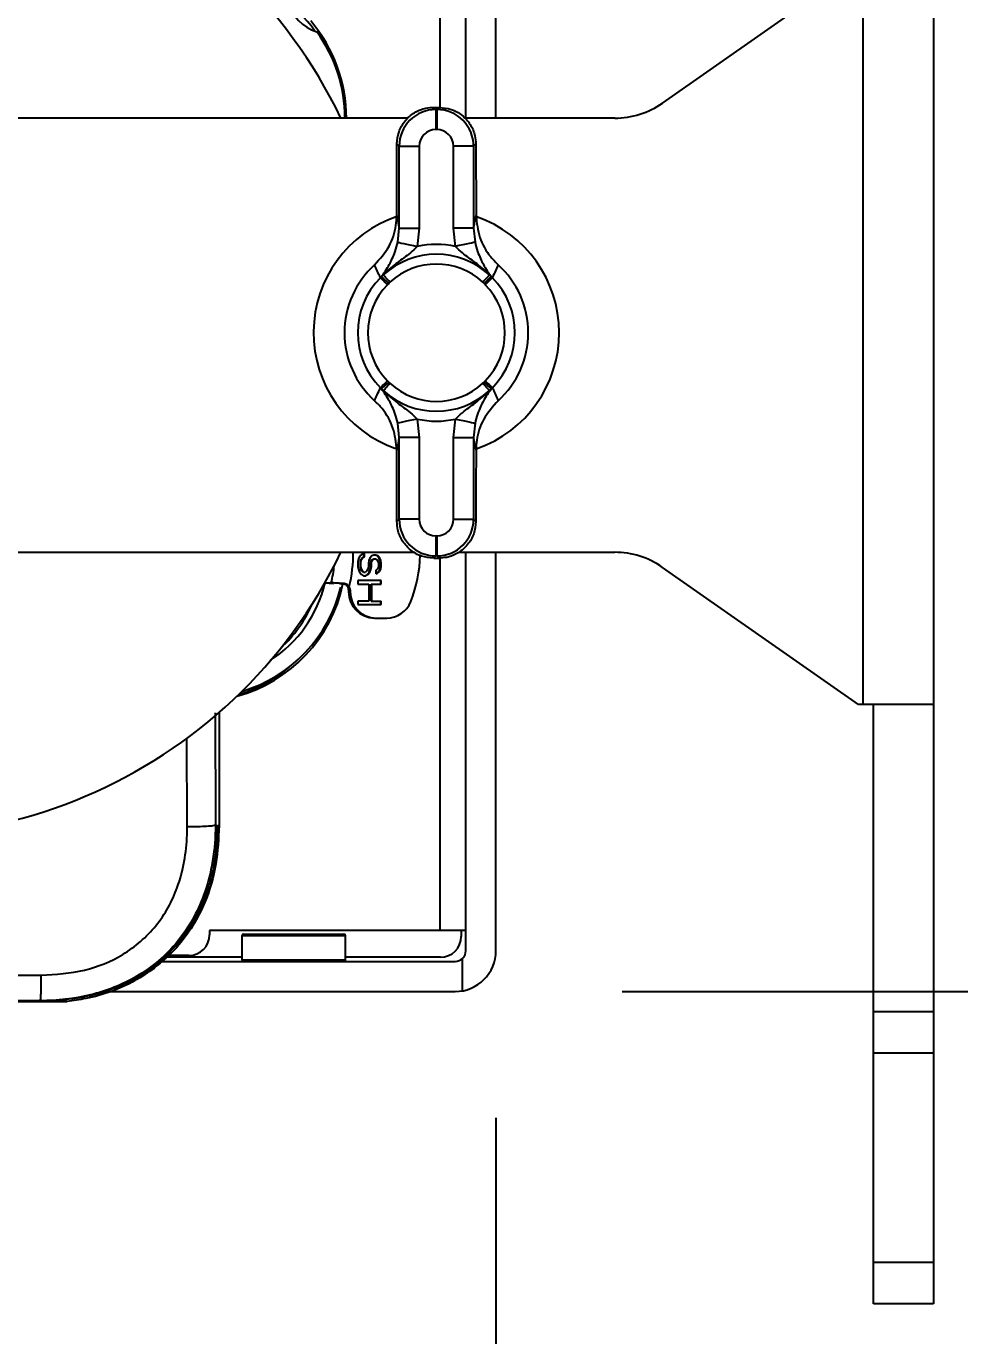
# Model space of a CAD drawing. Header units: inches. Extents: x 2.5 to 102.3, y 2 to 82.2.
# Drawn here: x 96.477 to 99.271, y 5.54 to 9.462 of the extents above; entities that cross this region are included whole.
import ezdxf

# ---------------------------------------------------------------- set-up
doc = ezdxf.new("R2010")
doc.units = ezdxf.units.IN
doc.header["$MEASUREMENT"] = 0
doc.layers.add('DIM', color=1, linetype='Continuous')
doc.styles.add('Arial', font='arial.ttf')
doc.dimstyles.new('ETC EU Metric & ANSI.50 Stacked', dxfattribs={"dimscale": 2.666667, "dimtxt": 0.5, "dimasz": 0.625, "dimexe": 0.5, "dimexo": 0.5, "dimgap": 0.166667, "dimtad": 0, "dimtih": 1, "dimtoh": 1, "dimdec": 0, "dimlfac": 25.4, "dimzin": 4, "dimdsep": 46, "dimtxsty": 'Arial', "dimcen": 0.25, "dimadec": 0, "dimazin": 0, "dimtfac": 0.75, "dimtdec": 0, "dimtofl": 0, "dimtmove": 0, "dimatfit": 3, "dimfxl": 1, "dimtolj": 1, "dimtzin": 0, "dimarcsym": 0})

# ---------------------------------------------------------------- blocks, each defined once
blk = doc.blocks.new('*D5')
at = {"layer": 'Defpoints', "color": 0, "transparency": 16777216}
for p in [(97.8832, 6.6932), (91.845, 6.3926), (97.8832, 2.8077)]:
    blk.add_point(p, dxfattribs=at)
at = {"layer": 'DIM', "color": 0, "lineweight": -2, "transparency": 16777216}
for p, q in [((97.8832, 6.1932), (97.8832, 2.3077)), ((91.845, 5.8926), (91.845, 2.3077)), ((92.47, 2.8077), (93.5934, 2.8077)), ((97.2582, 2.8077), (96.1348, 2.8077))]:
    blk.add_line(p, q, dxfattribs=at)
at = {"layer": 'DIM', "color": 0, "transparency": 16777216}
for points in [[(92.47, 2.9119), (92.47, 2.7035), (91.845, 2.8077)], [(97.2582, 2.9119), (97.2582, 2.7035), (97.8832, 2.8077)]]:
    blk.add_solid(points, dxfattribs=at)
at = {"layer": 'DIM', "color": 0, "transparency": 16777216, "char_height": 0.5, "attachment_point": 5, "style": 'Arial'}
for s, insert in [('\\A1;153mm', (94.8641, 3.2298)), ('\\A1;[6.04"]', (94.8641, 2.3206))]:
    blk.add_mtext(s, dxfattribs=dict(at, insert=insert))
blk = doc.blocks.new('*D6')
at = {"layer": 'Defpoints', "color": 0, "transparency": 16777216}
for p in [(96.0675, 8.2695), (97.8832, 6.6932), (97.8832, 5.2236)]:
    blk.add_point(p, dxfattribs=at)
at = {"layer": 'DIM', "color": 0, "lineweight": -2, "transparency": 16777216}
for p, q in [((96.0675, 7.7695), (96.0675, 4.7236)), ((97.8832, 6.1932), (97.8832, 4.7236)), ((96.6925, 5.2236), (97.2582, 5.2236)), ((97.8832, 5.2236), (99.8825, 5.2236))]:
    blk.add_line(p, q, dxfattribs=at)
at = {"layer": 'DIM', "color": 0, "transparency": 16777216}
for points in [[(96.6925, 5.3277), (96.6925, 5.1194), (96.0675, 5.2236)], [(97.2582, 5.3277), (97.2582, 5.1194), (97.8832, 5.2236)]]:
    blk.add_solid(points, dxfattribs=at)
at = {"layer": 'DIM', "color": 0, "transparency": 16777216, "char_height": 0.5, "attachment_point": 5, "style": 'Arial'}
for s, insert in [('\\A1;46mm', (101.0006, 5.6455)), ('\\A1;[1.82"]', (101.0006, 4.7365))]:
    blk.add_mtext(s, dxfattribs=dict(at, insert=insert))
blk = doc.blocks.new('*D7')
at = {"layer": 'Defpoints', "color": 0, "transparency": 16777216}
for p in [(97.7612, 10.5012), (101.1175, 10.5012), (97.7612, 6.5712)]:
    blk.add_point(p, dxfattribs=at)
at = {"layer": 'DIM', "color": 0, "lineweight": -2, "transparency": 16777216}
for p, q in [((98.2612, 10.5012), (101.6175, 10.5012)), ((101.1175, 9.8762), (101.1175, 9.4452)), ((101.1175, 7.1962), (101.1175, 7.6271)), ((98.2612, 6.5712), (101.6175, 6.5712))]:
    blk.add_line(p, q, dxfattribs=at)
at = {"layer": 'DIM', "color": 0, "transparency": 16777216}
for points in [[(101.0133, 9.8762), (101.2217, 9.8762), (101.1175, 10.5012)], [(101.0133, 7.1962), (101.2217, 7.1962), (101.1175, 6.5712)]]:
    blk.add_solid(points, dxfattribs=at)
at = {"layer": 'DIM', "color": 0, "transparency": 16777216, "char_height": 0.5, "attachment_point": 5, "style": 'Arial'}
for s, insert in [('\\A1;100mm', (101.1175, 8.9581)), ('\\A1;[3.93"]', (101.1175, 8.0491))]:
    blk.add_mtext(s, dxfattribs=dict(at, insert=insert))

msp = doc.modelspace()

# ---------------------------------------------------------------- linework, layer by layer
for p, q in [((99.1925, 11.4362), (99.1925, 5.6362)), ((97.7932, 9.1862), (97.7932, 10.3792)), ((97.8832, 9.1862), (97.8832, 10.3792)), ((97.7153, 10.3312), (97.7153, 9.2185)), ((98.3821, 9.2314), (98.9679, 9.6416)), ((98.982, 7.4308), (98.982, 9.6416)), ((97.697, 9.2185), (97.7037, 9.2119)), ((97.697, 9.2185), (97.7129, 9.2185)), ((97.7063, 9.2119), (97.7129, 9.2185)), ((97.621, 9.1862), (96.0675, 9.1862)), ((97.7037, 9.2119), (97.7037, 9.1519)), ((97.7037, 9.2119), (97.7063, 9.2119)), ((97.7063, 9.2119), (97.7063, 9.1519)), ((98.2387, 9.1862), (97.7891, 9.1862)), ((97.7063, 9.1519), (97.7037, 9.1519)), ((97.5937, 9.1019), (97.5868, 9.1088)), ((97.5937, 8.8569), (97.5937, 9.1019)), ((97.5937, 9.1019), (97.6537, 9.1019)), ((97.6537, 9.1019), (97.6537, 8.8569)), ((97.7563, 8.8569), (97.7563, 9.1019)), ((97.8163, 9.1019), (97.7563, 9.1019)), ((97.8232, 9.1088), (97.8163, 9.1019)), ((97.8163, 9.1019), (97.8163, 8.8569)), ((97.8232, 9.1088), (97.8237, 8.8947)), ((97.5892, 8.8146), (97.5937, 8.8569)), ((97.5937, 8.8569), (97.6537, 8.8569)), ((97.6537, 8.8569), (97.6478, 8.802)), ((97.7621, 8.802), (97.7563, 8.8569)), ((97.8163, 8.8569), (97.7563, 8.8569)), ((97.8163, 8.8569), (97.8207, 8.8146)), ((97.5374, 8.7086), (97.5406, 8.7118)), ((97.5406, 8.7118), (97.5461, 8.7168)), ((97.8639, 8.7168), (97.8694, 8.7118)), ((97.8694, 8.7118), (97.8725, 8.7086)), ((97.5623, 8.6913), (97.5588, 8.6876)), ((97.5661, 8.695), (97.5623, 8.6913)), ((97.8476, 8.6913), (97.8439, 8.695)), ((97.8512, 8.6876), (97.8476, 8.6913)), ((97.5588, 8.3996), (97.5623, 8.3959)), ((97.5623, 8.3959), (97.5661, 8.3922)), ((97.8439, 8.3922), (97.8476, 8.3959)), ((97.8476, 8.3959), (97.8512, 8.3996)), ((97.5406, 8.3754), (97.5374, 8.3787)), ((97.5461, 8.3704), (97.5406, 8.3754)), ((97.8694, 8.3754), (97.8639, 8.3704)), ((97.8725, 8.3787), (97.8694, 8.3754)), ((97.6478, 8.2852), (97.6537, 8.2303)), ((97.7563, 8.2303), (97.7621, 8.2852)), ((97.5937, 8.2303), (97.5892, 8.2727)), ((97.8207, 8.2727), (97.8163, 8.2303)), ((97.5937, 7.9853), (97.5937, 8.2303)), ((97.6537, 8.2303), (97.5937, 8.2303)), ((97.6537, 8.2303), (97.6537, 7.9853)), ((97.7563, 7.9853), (97.7563, 8.2303)), ((97.7563, 8.2303), (97.8163, 8.2303)), ((97.8163, 8.2303), (97.8163, 7.9853)), ((97.5868, 7.9784), (97.5862, 8.1925)), ((97.5868, 7.9784), (97.5937, 7.9853)), ((97.6537, 7.9853), (97.5937, 7.9853)), ((97.7563, 7.9853), (97.8163, 7.9853)), ((97.8163, 7.9853), (97.8232, 7.9784)), ((97.7037, 7.9353), (97.7063, 7.9353)), ((97.7037, 7.9353), (97.7037, 7.8753)), ((97.7063, 7.9353), (97.7063, 7.8753)), ((96.0675, 7.8862), (97.6401, 7.8862)), ((97.4897, 7.883), (97.4838, 7.8812)), ((97.488, 7.8722), (97.488, 7.8825)), ((97.4897, 7.8722), (97.4897, 7.883)), ((97.772, 7.8862), (98.2387, 7.8862)), ((97.7932, 6.6932), (97.7932, 7.8862)), ((97.8832, 6.6932), (97.8832, 7.8862)), ((97.4719, 7.8668), (97.4704, 7.8577)), ((97.4704, 7.8577), (97.4704, 7.8433)), ((97.4704, 7.8433), (97.4719, 7.8343)), ((97.4764, 7.8758), (97.4719, 7.8668)), ((97.4838, 7.8812), (97.4764, 7.8758)), ((97.4776, 7.8577), (97.4791, 7.865)), ((97.4776, 7.8433), (97.4776, 7.8577)), ((97.4776, 7.8577), (97.4793, 7.8577)), ((97.4791, 7.8361), (97.4776, 7.8433)), ((97.4776, 7.8433), (97.4793, 7.8433)), ((97.4791, 7.865), (97.4835, 7.8704)), ((97.4791, 7.865), (97.4808, 7.865)), ((97.4793, 7.8577), (97.4808, 7.865)), ((97.4793, 7.8433), (97.4793, 7.8577)), ((97.4808, 7.8361), (97.4793, 7.8433)), ((97.4808, 7.865), (97.4853, 7.8704)), ((97.4835, 7.8704), (97.488, 7.8722)), ((97.4835, 7.8704), (97.4853, 7.8704)), ((97.4853, 7.8704), (97.4897, 7.8722)), ((97.488, 7.8722), (97.4897, 7.8722)), ((97.5016, 7.8433), (97.5001, 7.8361)), ((97.5031, 7.8614), (97.5016, 7.8541)), ((97.5016, 7.8541), (97.5016, 7.8433)), ((97.5061, 7.8686), (97.5031, 7.8614)), ((97.512, 7.8758), (97.5061, 7.8686)), ((97.5073, 7.8343), (97.5088, 7.8433)), ((97.5088, 7.8541), (97.5103, 7.8595)), ((97.5088, 7.8433), (97.5088, 7.8541)), ((97.5088, 7.8541), (97.5105, 7.8541)), ((97.5088, 7.8433), (97.5105, 7.8433)), ((97.509, 7.8343), (97.5105, 7.8433)), ((97.5103, 7.8595), (97.5132, 7.865)), ((97.5103, 7.8595), (97.512, 7.8595)), ((97.5105, 7.8541), (97.512, 7.8595)), ((97.5105, 7.8433), (97.5105, 7.8541)), ((97.5179, 7.8776), (97.512, 7.8758)), ((97.512, 7.8595), (97.515, 7.865)), ((97.5132, 7.865), (97.5177, 7.8668)), ((97.5132, 7.865), (97.515, 7.865)), ((97.515, 7.865), (97.5194, 7.8668)), ((97.5177, 7.8668), (97.5224, 7.8668)), ((97.5239, 7.8776), (97.5179, 7.8776)), ((97.5281, 7.8758), (97.5221, 7.8776)), ((97.5224, 7.8668), (97.5268, 7.865)), ((97.5298, 7.8758), (97.5239, 7.8776)), ((97.5268, 7.865), (97.5298, 7.8595)), ((97.5281, 7.8758), (97.5298, 7.8758)), ((97.534, 7.8686), (97.5281, 7.8758)), ((97.5358, 7.8686), (97.5298, 7.8758)), ((97.5298, 7.8595), (97.5313, 7.8541)), ((97.5313, 7.8433), (97.5298, 7.8379)), ((97.5313, 7.8541), (97.5313, 7.8433)), ((97.537, 7.8614), (97.534, 7.8686)), ((97.534, 7.8686), (97.5358, 7.8686)), ((97.5387, 7.8614), (97.5358, 7.8686)), ((97.5385, 7.8541), (97.537, 7.8614)), ((97.537, 7.8614), (97.5387, 7.8614)), ((97.537, 7.8361), (97.5385, 7.8451)), ((97.5385, 7.8451), (97.5385, 7.8541)), ((97.5385, 7.8541), (97.5402, 7.8541)), ((97.5385, 7.8451), (97.5402, 7.8451)), ((97.5402, 7.8541), (97.5387, 7.8614)), ((97.5387, 7.8361), (97.5402, 7.8451)), ((97.5402, 7.8451), (97.5402, 7.8541)), ((97.7037, 7.8753), (97.697, 7.8687)), ((97.697, 7.8687), (97.7129, 7.8687)), ((97.7063, 7.8753), (97.7037, 7.8753)), ((97.7129, 7.8687), (97.7063, 7.8753)), ((97.7153, 7.8687), (97.7153, 6.7537)), ((97.4719, 7.8343), (97.4749, 7.8271)), ((97.4749, 7.8271), (97.4808, 7.8198)), ((97.4791, 7.8361), (97.4808, 7.8361)), ((97.4821, 7.8307), (97.4791, 7.8361)), ((97.4838, 7.8307), (97.4808, 7.8361)), ((97.4808, 7.8198), (97.4868, 7.8162)), ((97.4821, 7.8307), (97.4838, 7.8307)), ((97.4865, 7.8271), (97.4821, 7.8307)), ((97.4882, 7.8271), (97.4838, 7.8307)), ((97.4865, 7.8271), (97.4927, 7.8271)), ((97.4868, 7.8162), (97.4942, 7.8162)), ((97.4924, 7.8162), (97.4984, 7.8198)), ((97.4972, 7.8307), (97.4927, 7.8271)), ((97.4942, 7.8162), (97.5001, 7.8198)), ((97.5001, 7.8361), (97.4972, 7.8307)), ((97.4984, 7.8198), (97.5043, 7.8271)), ((97.4984, 7.8198), (97.5001, 7.8198)), ((97.5001, 7.8198), (97.5061, 7.8271)), ((97.5043, 7.8271), (97.5073, 7.8343)), ((97.5043, 7.8271), (97.5061, 7.8271)), ((97.5061, 7.8271), (97.509, 7.8343)), ((97.5073, 7.8343), (97.509, 7.8343)), ((97.5268, 7.8343), (97.5239, 7.8325)), ((97.5239, 7.8325), (97.5239, 7.8216)), ((97.5239, 7.8216), (97.5283, 7.8235)), ((97.5239, 7.8224), (97.5266, 7.8235)), ((97.5266, 7.8235), (97.5325, 7.8289)), ((97.5266, 7.8235), (97.5283, 7.8235)), ((97.5298, 7.8379), (97.5268, 7.8343)), ((97.5283, 7.8235), (97.5343, 7.8289)), ((97.5325, 7.8289), (97.537, 7.8361)), ((97.5325, 7.8289), (97.5343, 7.8289)), ((97.5343, 7.8289), (97.5387, 7.8361)), ((97.537, 7.8361), (97.5387, 7.8361)), ((98.9679, 7.4308), (98.3821, 7.841)), ((97.3714, 7.7946), (97.3721, 7.7946)), ((97.3715, 7.7948), (97.3904, 7.7948)), ((97.3721, 7.7946), (97.396, 7.793)), ((97.396, 7.793), (97.3967, 7.793)), ((97.4242, 7.7925), (97.4293, 7.7925)), ((97.4424, 7.7735), (97.4472, 7.7735)), ((97.4424, 7.7735), (97.4424, 7.7681)), ((97.4424, 7.7681), (97.4472, 7.7681)), ((97.4472, 7.7735), (97.4472, 7.7681)), ((97.4704, 7.8018), (97.4704, 7.791)), ((97.5402, 7.8018), (97.4704, 7.8018)), ((97.4704, 7.791), (97.5031, 7.791)), ((97.5031, 7.791), (97.5031, 7.7404)), ((97.5103, 7.7404), (97.5103, 7.791)), ((97.5103, 7.791), (97.5402, 7.791)), ((97.512, 7.7404), (97.512, 7.791)), ((97.5385, 7.791), (97.5385, 7.8018)), ((97.5402, 7.791), (97.5402, 7.8018)), ((97.5031, 7.7404), (97.4704, 7.7404)), ((97.4704, 7.7404), (97.4704, 7.7296)), ((97.4704, 7.7296), (97.5402, 7.7296)), ((97.5103, 7.7404), (97.5402, 7.7404)), ((97.5385, 7.7296), (97.5385, 7.7404)), ((97.5402, 7.7296), (97.5402, 7.7404)), ((97.5199, 7.6893), (97.5564, 7.6893)), ((99.1925, 7.4308), (98.9679, 7.4308)), ((99.0132, 5.6362), (99.0132, 7.4308)), ((97.043, 7.4051), (97.0437, 7.0688)), ((97.0548, 7.4069), (97.0548, 7.0673)), ((96.9592, 7.064), (96.9586, 7.3302)), ((97.0437, 7.0688), (97.0496, 7.0673)), ((97.0548, 7.0673), (97.0496, 7.0673)), ((97.7932, 6.7537), (97.026, 6.7537)), ((97.026, 6.7537), (97.026, 6.7412)), ((97.7796, 6.7537), (97.7796, 6.7362)), ((97.1232, 6.7382), (97.1232, 6.6662)), ((97.4332, 6.7382), (97.1232, 6.7382)), ((97.1282, 6.7432), (97.4282, 6.7432)), ((97.4332, 6.6662), (97.4332, 6.7382)), ((97.1232, 6.6737), (96.8956, 6.6737)), ((96.9644, 6.6787), (96.9011, 6.6787)), ((97.1232, 6.6662), (97.4332, 6.6662)), ((97.7171, 6.6737), (97.4332, 6.6737)), ((97.7832, 6.5732), (97.7832, 6.6699)), ((96.861, 6.6413), (96.8607, 6.6414)), ((96.8821, 6.6612), (97.7612, 6.6612)), ((96.7133, 6.5712), (97.7612, 6.5712)), ((95.1727, 6.5413), (96.5996, 6.5413)), ((96.5242, 6.5427), (96.5199, 6.5437)), ((99.0132, 6.5112), (99.1925, 6.5112)), ((99.1925, 6.3862), (99.0132, 6.3862)), ((99.0132, 5.7612), (99.1925, 5.7612)), ((99.1925, 5.6362), (99.0132, 5.6362))]:
    msp.add_line(p, q)
at = {"flags": 128}
for points in [[(97.5892, 8.8146), (97.5907, 8.8142), (97.5943, 8.8135), (97.5998, 8.8123), (97.6071, 8.8107), (97.6159, 8.8088), (97.6259, 8.8067), (97.6367, 8.8044), (97.6478, 8.802)], [(97.8207, 8.8146), (97.8193, 8.8142), (97.8157, 8.8135), (97.8101, 8.8123), (97.8028, 8.8107), (97.794, 8.8088), (97.7841, 8.8067), (97.7733, 8.8044), (97.7621, 8.802)], [(97.5374, 8.7086), (97.5381, 8.7079), (97.5395, 8.7065), (97.5416, 8.7045), (97.5442, 8.7019), (97.5474, 8.6988), (97.5509, 8.6953), (97.5548, 8.6915), (97.5588, 8.6876)], [(97.5623, 8.6913), (97.5583, 8.6951), (97.5544, 8.6988), (97.5507, 8.7022), (97.5475, 8.7053), (97.5448, 8.7079), (97.5427, 8.7098), (97.5412, 8.7112), (97.5406, 8.7118)], [(97.5661, 8.695), (97.5625, 8.6989), (97.5591, 8.7026), (97.5559, 8.7061), (97.553, 8.7093), (97.5505, 8.712), (97.5485, 8.7142), (97.547, 8.7158), (97.5461, 8.7168)], [(97.8439, 8.695), (97.8474, 8.6989), (97.8508, 8.7026), (97.8541, 8.7061), (97.857, 8.7093), (97.8595, 8.712), (97.8615, 8.7142), (97.863, 8.7158), (97.8639, 8.7168)], [(97.8476, 8.6913), (97.8517, 8.6951), (97.8556, 8.6988), (97.8592, 8.7022), (97.8625, 8.7053), (97.8652, 8.7079), (97.8673, 8.7098), (97.8687, 8.7112), (97.8694, 8.7118)], [(97.8512, 8.6876), (97.8552, 8.6915), (97.859, 8.6953), (97.8626, 8.6988), (97.8657, 8.7019), (97.8684, 8.7045), (97.8705, 8.7065), (97.8718, 8.7079), (97.8725, 8.7086)], [(97.5374, 8.3787), (97.5381, 8.3793), (97.5395, 8.3807), (97.5416, 8.3827), (97.5442, 8.3853), (97.5474, 8.3885), (97.5509, 8.392), (97.5548, 8.3957), (97.5588, 8.3996)], [(97.5406, 8.3754), (97.5412, 8.376), (97.5427, 8.3774), (97.5448, 8.3794), (97.5475, 8.3819), (97.5507, 8.385), (97.5544, 8.3884), (97.5583, 8.3921), (97.5623, 8.3959)], [(97.5461, 8.3704), (97.547, 8.3714), (97.5485, 8.373), (97.5505, 8.3752), (97.553, 8.3779), (97.5559, 8.3811), (97.5591, 8.3846), (97.5625, 8.3884), (97.5661, 8.3922)], [(97.8639, 8.3704), (97.863, 8.3714), (97.8615, 8.373), (97.8595, 8.3752), (97.857, 8.3779), (97.8541, 8.3811), (97.8508, 8.3846), (97.8474, 8.3884), (97.8439, 8.3922)], [(97.8694, 8.3754), (97.8687, 8.376), (97.8673, 8.3774), (97.8652, 8.3794), (97.8625, 8.3819), (97.8592, 8.385), (97.8556, 8.3884), (97.8517, 8.3921), (97.8476, 8.3959)], [(97.8512, 8.3996), (97.8552, 8.3957), (97.859, 8.392), (97.8626, 8.3885), (97.8657, 8.3853), (97.8684, 8.3827), (97.8705, 8.3807), (97.8718, 8.3793), (97.8725, 8.3787)], [(97.6478, 8.2852), (97.6367, 8.2828), (97.6259, 8.2805), (97.6159, 8.2784), (97.6071, 8.2765), (97.5998, 8.2749), (97.5943, 8.2737), (97.5907, 8.273), (97.5892, 8.2727)], [(97.7621, 8.2852), (97.7733, 8.2828), (97.7841, 8.2805), (97.794, 8.2784), (97.8028, 8.2765), (97.8101, 8.2749), (97.8157, 8.2737), (97.8193, 8.273), (97.8207, 8.2727)]]:
    msp.add_lwpolyline(points, dxfattribs=at)
for centre, radius, start, end in [((96.0675, 8.5362), 1.5, 25.6793, 108.2546), ((96.9841, 9.1934), 0.4382, 35.3054, 72.9721), ((97.39, 9.5746), 0.1368, 197.5331, 251.5899), ((96.9864, 9.1866), 0.4492, 359.9506, 40.3009), ((96.9937, 9.1864), 0.4376, 359.9669, 36.1964), ((98.2387, 9.4362), 0.25, 270, 305), ((97.705, 8.5436), 0.3675, 108.3672, 250.6121), ((97.705, 8.5436), 0.3675, 289.353, 70.8139), ((97.705, 8.5436), 0.2646, 77.5313, 102.4687), ((97.705, 8.5436), 0.275, 132.2142, 227.7858), ((97.705, 8.5436), 0.235, 47.4641, 132.5359), ((97.705, 8.5436), 0.2055, 47.4641, 132.5359), ((97.705, 8.5436), 0.275, 312.2142, 47.7858), ((97.705, 8.5436), 0.2351, 135.4465, 224.5535), ((97.705, 8.5436), 0.2351, 315.4465, 44.5535), ((97.705, 8.5436), 0.2052, 135.4465, 224.5535), ((97.705, 8.5436), 0.2052, 315.4465, 44.5535), ((97.705, 8.5436), 0.2055, 227.4641, 312.5359), ((97.705, 8.5436), 0.235, 227.4641, 312.5359), ((97.705, 8.5436), 0.2646, 257.5313, 282.4687), ((96.0675, 8.5362), 1.5, 251.7454, 334.3207), ((97.0185, 7.8861), 0.4379, 346.4706, 0.0024), ((98.2387, 7.6362), 0.25, 55, 90), ((97.0118, 7.8861), 0.3895, 346.4388, 354.031), ((97.2576, 7.8861), 0.399, 338.2927, 358.7694), ((96.9926, 7.8827), 0.4424, 285.1005, 348.1229), ((97.0008, 7.8821), 0.4298, 286.478, 346.513), ((96.9989, 7.8841), 0.3838, 303.1747, 346.5141), ((97.4232, 7.7735), 0.0192, 359.9339, 43.1688), ((97.5205, 7.7675), 0.0781, 179.5647, 269.5582), ((97.4279, 7.7735), 0.0192, 359.9714, 32.008), ((97.5253, 7.7675), 0.0781, 179.5647, 269.5582), ((96.9813, 7.8839), 0.3838, 312.2289, 336.7332), ((97.556, 7.7669), 0.0776, 270.2313, 338.5597), ((96.9849, 7.8772), 0.4363, 286.9911, 311.2106), ((96.9639, 6.7407), 0.062, 270.4419, 0.4353), ((97.1282, 6.7382), 0.005, 90, 180), ((97.4282, 6.7382), 0.005, 0, 90), ((97.7171, 6.7362), 0.0625, 270, 0), ((97.1282, 6.6662), 0.005, 180, 270), ((97.4282, 6.6662), 0.005, 270, 0), ((97.7612, 6.6932), 0.032, 270, 360), ((97.7612, 6.6932), 0.122, 270, 360)]:
    msp.add_arc(centre, radius, start, end)
for centre, major_axis, ratio, start_param, end_param in [((97.7037, 9.1019), (0.0778, 0.0778), 0.999972, 0.78555, 2.356042), ((97.7063, 9.1019), (0.0778, -0.0778), 0.999972, 0.78555, 2.356042), ((97.7037, 9.1019), (-0.0354, 0.0354), 0.999695, 5.497939, 7.068431), ((97.7063, 9.1019), (0.0354, 0.0354), 0.999695, 5.497939, 7.068431), ((97.7037, 7.9853), (0.0778, -0.0778), 0.999972, 3.927143, 5.497635), ((97.7037, 7.9853), (-0.0354, -0.0354), 0.999695, 5.497939, 7.068431), ((97.7063, 7.9853), (0.0354, -0.0354), 0.999695, 5.497939, 7.068431), ((97.7063, 7.9853), (0.0778, 0.0778), 0.999972, 3.927143, 5.497635)]:
    msp.add_ellipse(centre, major_axis=major_axis, ratio=ratio, start_param=start_param, end_param=end_param)
for points, knots in [([(97.5868, 9.1088), (97.588, 9.1212), (97.5906, 9.1461), (97.6099, 9.1791), (97.6382, 9.2039), (97.6691, 9.2168), (97.6892, 9.218), (97.697, 9.2185)], [0, 0, 0, 0, 0.216913, 0.433856, 0.649986, 0.864734, 1, 1, 1, 1]), ([(97.7129, 9.2185), (97.7253, 9.2173), (97.7499, 9.2149), (97.7828, 9.1961), (97.8077, 9.1685), (97.8212, 9.1376), (97.8226, 9.1171), (97.8232, 9.1088)], [0, 0, 0, 0, 0.213129, 0.426228, 0.640044, 0.855185, 1, 1, 1, 1]), ([(97.5862, 8.8947), (97.5864, 8.9515), (97.5866, 9.0229), (97.5867, 9.0943), (97.5868, 9.1088)], [0, 0, 0, 0, 0.795978, 1, 1, 1, 1]), ([(97.5202, 8.7473), (97.536, 8.7648), (97.5667, 8.799), (97.5842, 8.8532), (97.5857, 8.8849), (97.5862, 8.8947)], [0, 0, 0, 0, 0.422339, 0.82021, 1, 1, 1, 1]), ([(97.5862, 8.8947), (97.5876, 8.8876), (97.5898, 8.877), (97.5922, 8.8643), (97.5933, 8.8588), (97.5937, 8.8569)], [0, 0, 0, 0, 0.57018, 0.849595, 1, 1, 1, 1]), ([(97.8163, 8.8569), (97.8173, 8.8624), (97.8198, 8.8752), (97.8223, 8.8876), (97.8237, 8.8947)], [0, 0, 0, 0, 0.42982, 1, 1, 1, 1]), ([(97.8237, 8.8947), (97.826, 8.8725), (97.8306, 8.8281), (97.8588, 8.7783), (97.8822, 8.7549), (97.8898, 8.7473)], [0, 0, 0, 0, 0.403001, 0.806111, 1, 1, 1, 1]), ([(97.5406, 8.7118), (97.5438, 8.7161), (97.5512, 8.7258), (97.5643, 8.7469), (97.5748, 8.7683), (97.5839, 8.7933), (97.5868, 8.805), (97.5892, 8.8146)], [0, 0, 0, 0, 0.171205, 0.388416, 0.746414, 0.794467, 1, 1, 1, 1]), ([(97.6478, 8.802), (97.641, 8.7955), (97.6222, 8.7776), (97.5874, 8.754), (97.5608, 8.7313), (97.5476, 8.7182), (97.5461, 8.7168)], [0, 0, 0, 0, 0.208601, 0.577297, 0.952986, 1, 1, 1, 1]), ([(97.8639, 8.7168), (97.8624, 8.7182), (97.8491, 8.7313), (97.8226, 8.754), (97.7878, 8.7776), (97.7689, 8.7955), (97.7621, 8.802)], [0, 0, 0, 0, 0.047014, 0.422703, 0.791399, 1, 1, 1, 1]), ([(97.8207, 8.8146), (97.8231, 8.805), (97.8261, 8.7933), (97.8351, 8.7683), (97.8456, 8.7469), (97.8588, 8.7258), (97.8661, 8.7161), (97.8694, 8.7118)], [0, 0, 0, 0, 0.205534, 0.253586, 0.611585, 0.828795, 1, 1, 1, 1]), ([(97.5374, 8.7086), (97.5372, 8.7091), (97.5354, 8.713), (97.5323, 8.7198), (97.5267, 8.7321), (97.5228, 8.7412), (97.5202, 8.7473)], [0, 0, 0, 0, 0.042668, 0.300818, 0.528957, 1, 1, 1, 1]), ([(97.8898, 8.7473), (97.8871, 8.7412), (97.8818, 8.7288), (97.8759, 8.7159), (97.8728, 8.7091), (97.8725, 8.7086)], [0, 0, 0, 0, 0.471044, 0.957332, 1, 1, 1, 1]), ([(97.5202, 8.3399), (97.5228, 8.346), (97.5282, 8.3584), (97.534, 8.3713), (97.5372, 8.3781), (97.5374, 8.3787)], [0, 0, 0, 0, 0.471044, 0.957332, 1, 1, 1, 1]), ([(97.5892, 8.2727), (97.5868, 8.2822), (97.5839, 8.2939), (97.5748, 8.3189), (97.5643, 8.3404), (97.5512, 8.3614), (97.5438, 8.3711), (97.5406, 8.3754)], [0, 0, 0, 0, 0.205533, 0.253586, 0.611584, 0.828795, 1, 1, 1, 1]), ([(97.5461, 8.3704), (97.5476, 8.369), (97.5608, 8.356), (97.5874, 8.3332), (97.6222, 8.3096), (97.641, 8.2917), (97.6478, 8.2852)], [0, 0, 0, 0, 0.047014, 0.422703, 0.791399, 1, 1, 1, 1]), ([(97.7621, 8.2852), (97.7689, 8.2917), (97.7878, 8.3096), (97.8226, 8.3332), (97.8491, 8.356), (97.8624, 8.369), (97.8639, 8.3704)], [0, 0, 0, 0, 0.208601, 0.577297, 0.952986, 1, 1, 1, 1]), ([(97.8694, 8.3754), (97.8661, 8.3711), (97.8588, 8.3614), (97.8456, 8.3404), (97.8351, 8.3189), (97.8261, 8.2939), (97.8231, 8.2822), (97.8207, 8.2727)], [0, 0, 0, 0, 0.171205, 0.388415, 0.746414, 0.794466, 1, 1, 1, 1]), ([(97.8725, 8.3787), (97.8728, 8.3781), (97.8746, 8.3742), (97.8777, 8.3674), (97.8832, 8.3551), (97.8871, 8.346), (97.8898, 8.3399)], [0, 0, 0, 0, 0.042668, 0.300818, 0.528957, 1, 1, 1, 1]), ([(97.5862, 8.1925), (97.584, 8.2147), (97.5794, 8.2591), (97.5512, 8.3089), (97.5278, 8.3323), (97.5202, 8.3399)], [0, 0, 0, 0, 0.403001, 0.806111, 1, 1, 1, 1]), ([(97.8898, 8.3399), (97.874, 8.3224), (97.8433, 8.2882), (97.8258, 8.234), (97.8242, 8.2023), (97.8237, 8.1925)], [0, 0, 0, 0, 0.422339, 0.82021, 1, 1, 1, 1]), ([(97.5937, 8.2303), (97.5926, 8.2248), (97.5901, 8.212), (97.5876, 8.1996), (97.5862, 8.1925)], [0, 0, 0, 0, 0.42982, 1, 1, 1, 1]), ([(97.8237, 8.1925), (97.8223, 8.1996), (97.8202, 8.2102), (97.8177, 8.2229), (97.8167, 8.2284), (97.8163, 8.2303)], [0, 0, 0, 0, 0.57018, 0.849595, 1, 1, 1, 1]), ([(97.8237, 8.1925), (97.8236, 8.1357), (97.8234, 8.0643), (97.8232, 7.993), (97.8232, 7.9784)], [0, 0, 0, 0, 0.795978, 1, 1, 1, 1]), ([(97.697, 7.8687), (97.6847, 7.8699), (97.66, 7.8723), (97.6272, 7.8911), (97.6022, 7.9187), (97.5888, 7.9496), (97.5874, 7.9701), (97.5868, 7.9784)], [0, 0, 0, 0, 0.213128, 0.426228, 0.640044, 0.855184, 1, 1, 1, 1]), ([(97.8232, 7.9784), (97.8219, 7.966), (97.8194, 7.9412), (97.8001, 7.9081), (97.7718, 7.8833), (97.7409, 7.8704), (97.7207, 7.8692), (97.7129, 7.8687)], [0, 0, 0, 0, 0.216913, 0.433856, 0.649986, 0.864734, 1, 1, 1, 1]), ([(97.4293, 7.7925), (97.4241, 7.7928), (97.4136, 7.7935), (97.4009, 7.7943), (97.3932, 7.7947), (97.3911, 7.7948), (97.3904, 7.7948)], [0, 0, 0, 0, 0.278383, 0.55685, 0.832918, 1, 1, 1, 1]), ([(97.4149, 7.793), (97.4155, 7.7929), (97.4168, 7.7929), (97.4204, 7.7927), (97.4232, 7.7925), (97.4242, 7.7925)], [0, 0, 0, 0, 0.3963994, 0.7927023, 1, 1, 1, 1]), ([(97.4242, 7.7925), (97.4257, 7.7923), (97.4288, 7.7919), (97.4336, 7.7899), (97.436, 7.7877), (97.4372, 7.7866)], [0, 0, 0, 0, 0.345016, 0.691559, 1, 1, 1, 1]), ([(97.4442, 7.7837), (97.443, 7.7853), (97.4405, 7.7885), (97.4351, 7.7916), (97.4312, 7.7922), (97.4293, 7.7925)], [0, 0, 0, 0, 0.3401299, 0.6804915, 1, 1, 1, 1]), ([(97.0437, 7.0688), (97.0437, 7.0688), (97.0437, 7.0342), (97.0385, 6.9612), (97.0142, 6.8665), (96.9769, 6.7857), (96.9319, 6.7193), (96.8754, 6.6619), (96.7908, 6.6014), (96.6707, 6.5544), (96.5702, 6.5437), (96.5199, 6.5437), (96.5199, 6.5437)], [0, 0, 0, 0, 0.000003, 0.128358, 0.256508, 0.351802, 0.447039, 0.543651, 0.640282, 0.819185, 0.999997, 1, 1, 1, 1]), ([(96.5227, 6.6202), (96.5661, 6.6229), (96.651, 6.6281), (96.7722, 6.6775), (96.8717, 6.7632), (96.9275, 6.8655), (96.9523, 6.96), (96.9588, 7.0215), (96.9591, 7.0562), (96.9592, 7.064)], [0, 0, 0, 0, 0.185004, 0.36214, 0.549088, 0.736186, 0.851373, 0.966706, 1, 1, 1, 1]), ([(97.0496, 7.0673), (97.048, 7.0318), (97.0451, 6.9624), (97.0182, 6.8606), (96.9736, 6.7666), (96.9082, 6.6846), (96.8263, 6.6192), (96.7322, 6.5743), (96.6299, 6.5472), (96.56, 6.5442), (96.5242, 6.5427)], [0, 0, 0, 0, 0.127591, 0.248975, 0.375653, 0.499239, 0.622609, 0.749092, 0.871391, 1, 1, 1, 1]), ([(97.0548, 7.0673), (97.053, 7.0291), (97.0495, 6.9512), (97.0198, 6.8501), (96.9777, 6.7669), (96.928, 6.6985), (96.884, 6.6611), (96.8607, 6.6414)], [0, 0, 0, 0, 0.236233, 0.481259, 0.644097, 0.811549, 1, 1, 1, 1]), ([(97.0437, 7.0688), (97.042, 7.0682), (97.0385, 7.067), (97.0187, 7.0654), (96.9914, 7.0643), (96.9699, 7.0641), (96.9592, 7.064)], [0, 0, 0, 0, 0.249999, 0.5, 0.749999, 1, 1, 1, 1]), ([(96.861, 6.6413), (96.842, 6.6282), (96.7799, 6.5856), (96.6888, 6.5539), (96.6184, 6.5439), (96.5996, 6.5413)], [0, 0, 0, 0, 0.2448937, 0.7987915, 1, 1, 1, 1]), ([(95.1758, 6.6216), (95.2826, 6.6216), (95.4963, 6.6214), (95.9439, 6.6207), (96.2868, 6.6204), (96.5227, 6.6202)], [0, 0, 0, 0, 0.237511, 0.475353, 1, 1, 1, 1]), ([(96.5199, 6.5437), (96.5202, 6.545), (96.5209, 6.5474), (96.5218, 6.5648), (96.5225, 6.5897), (96.5226, 6.61), (96.5227, 6.6202)], [0, 0, 0, 0, 0.249999, 0.500001, 0.750001, 1, 1, 1, 1]), ([(96.5199, 6.5437), (96.2822, 6.5439), (95.9386, 6.5441), (95.491, 6.5448), (95.2789, 6.5449), (95.1728, 6.545)], [0, 0, 0, 0, 0.528413, 0.764144, 1, 1, 1, 1]), ([(96.5996, 6.5413), (96.5946, 6.5415), (96.5849, 6.5418), (96.5685, 6.5422), (96.5527, 6.5425), (96.54, 6.5426), (96.5306, 6.5427), (96.5256, 6.5427), (96.5242, 6.5427)], [0, 0, 0, 0, 0.32238, 0.615976, 0.784223, 0.89012, 0.968289, 1, 1, 1, 1])]:
    msp.add_open_spline(points, degree=3, knots=knots)

# ---------------------------------------------------------------- dimensions: what is measured, and where the dimension line sits
at = {"layer": 'DIM'}
dim = msp.add_linear_dim(base=(101.1175, 10.5012), p1=(97.7612, 6.5712), p2=(97.7612, 10.5012), angle=90, dimstyle='ETC EU Metric & ANSI.50 Stacked', override={"dimpost": 'mm\\X'}, dxfattribs=at)
dim.commit()
dim.dimension.update_dxf_attribs({"geometry": '*D7', "text_midpoint": (101.1175, 8.5362)})
dim = msp.add_linear_dim(base=(97.8832, 5.2236), p1=(96.0675, 8.2695), p2=(97.8832, 6.6932), dimstyle='ETC EU Metric & ANSI.50 Stacked', override={"dimpost": 'mm\\X'}, dxfattribs=at)
dim.commit()
dim.dimension.update_dxf_attribs({"geometry": '*D6', "text_midpoint": (101.0006, 5.2236), "dimtype": 160})
dim = msp.add_linear_dim(base=(97.8832, 2.8077), p1=(91.845, 6.3926), p2=(97.8832, 6.6932), dimstyle='ETC EU Metric & ANSI.50 Stacked', override={"dimpost": 'mm\\X'}, dxfattribs=at)
dim.commit()
dim.dimension.update_dxf_attribs({"geometry": '*D5', "text_midpoint": (94.8641, 2.8077)})

doc.saveas('drawing.dxf')
